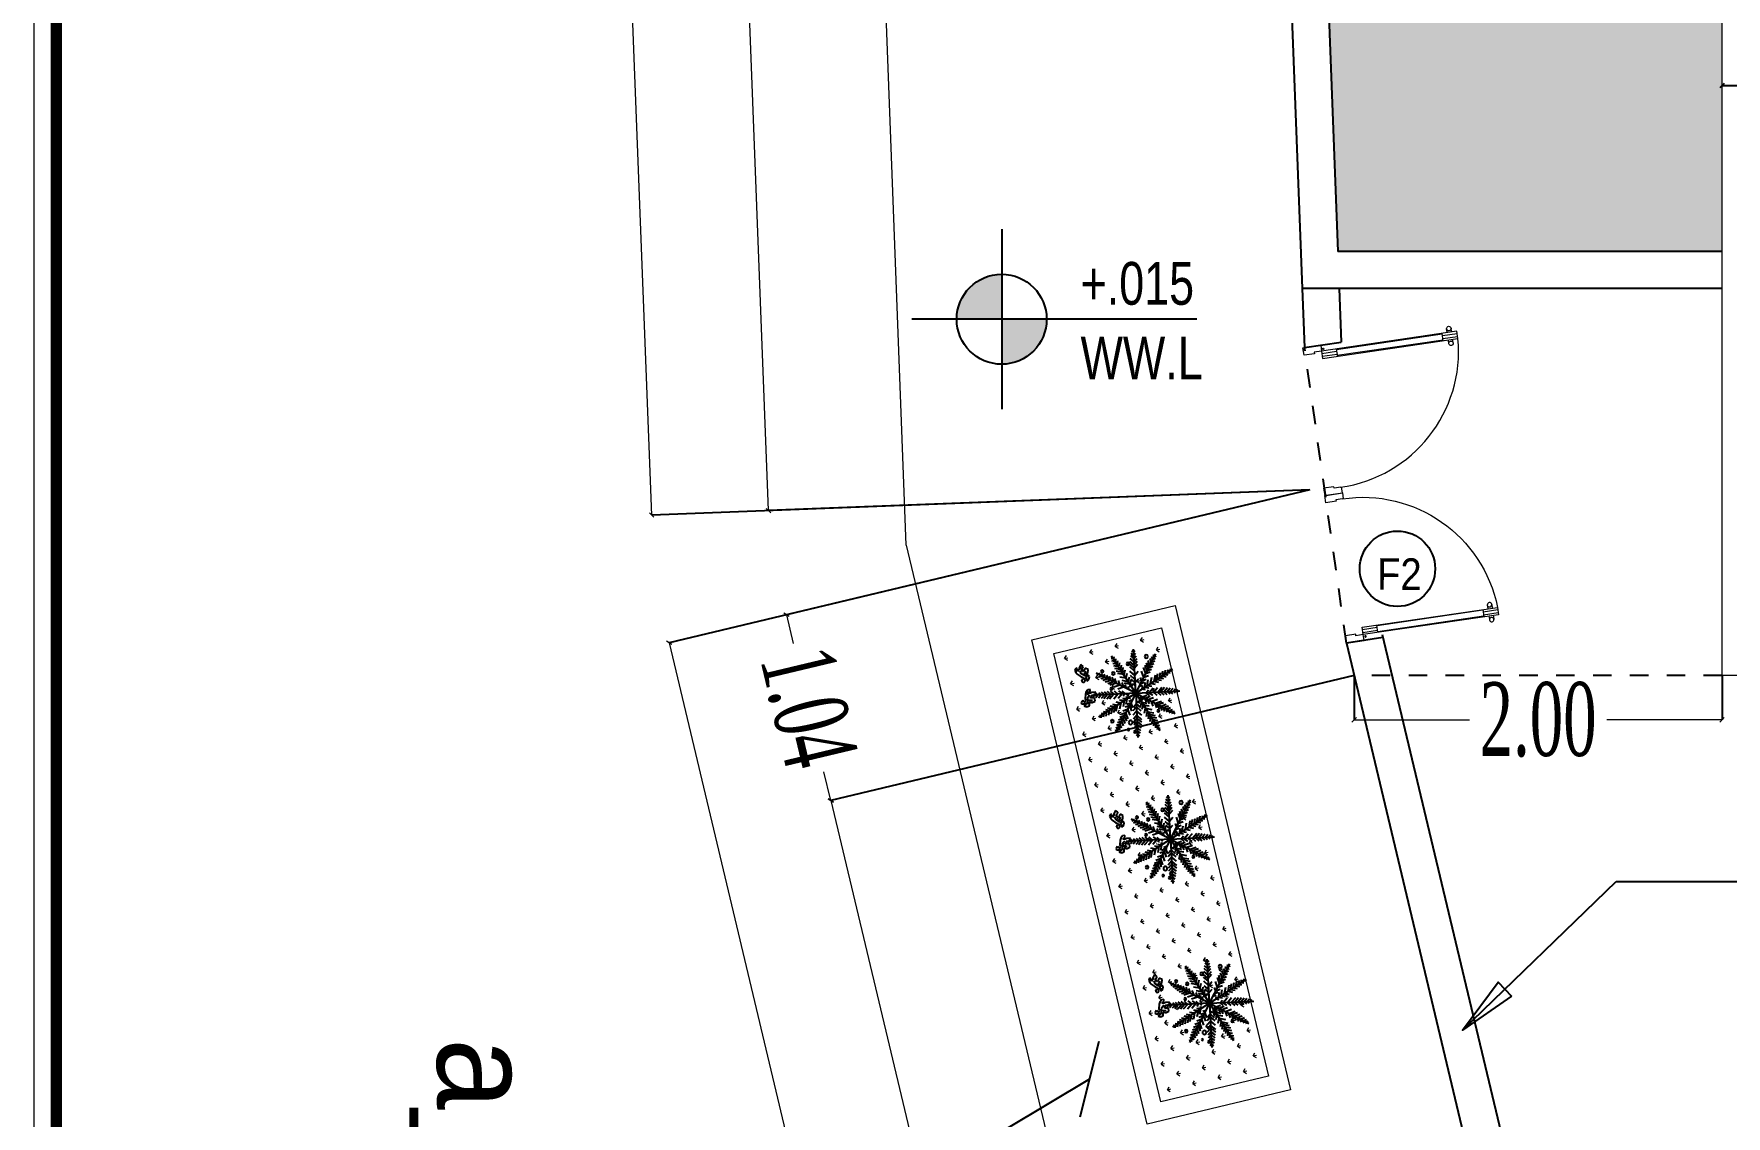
# Model space of a CAD drawing. Header units: metres. Extents: x -434 to 683, y -422 to -228.
# Drawn here: x 92.91 to 102.09, y -298.69 to -292.82 of the extents above; entities that cross this region are included whole.
import ezdxf
from ezdxf.enums import TextEntityAlignment as Align

# ---------------------------------------------------------------- set-up
doc = ezdxf.new("R2010")
doc.units = ezdxf.units.M
doc.header["$MEASUREMENT"] = 0
doc.header["$PDMODE"] = 34
doc.linetypes.add('DD', pattern=[0.2, 0.1, -0.1])
for name, color, linetype, lineweight in [('A-DOOR-FRAM', 31, 'Continuous', 25), ('Dimn Out', 6, 'Continuous', 9), ('door', 114, 'Continuous', 13), ('frame', 12, 'Continuous', 9), ('GREEN', 74, 'Continuous', 13), ('HACH', 8, 'Continuous', 5), ('Raseef', 225, 'Continuous', 13), ('Roof Wall', 30, 'Continuous', 0)]:
    doc.layers.add(name, color=color, linetype=linetype, lineweight=lineweight)
for name, color, linetype in [('A-LVL', 3, 'Continuous'), ('Boundry Wall', 14, 'Continuous'), ('Dim-inside', 1, 'Continuous'), ('Hand Rail', 42, 'Continuous'), ('LOGO', 7, 'Continuous'), ('TEXT', 4, 'Continuous'), ('Text Title', 3, 'Continuous'), ('TREE', 3, 'Continuous'), ('TREES', 3, 'Continuous'), ('TXT', 1, 'Continuous'), ('WALL', 7, 'Continuous')]:
    doc.layers.add(name, color=color, linetype=linetype)
doc.styles.add('ELAH-EN', font='arial.ttf', dxfattribs={"width": 0.75})
doc.styles.add('kamal', font='romantic.ttf', dxfattribs={"width": 0.6})
doc.styles.add('MUTLAQ - TEXT', font='ashraf.shx', dxfattribs={"height": 0.2})
doc.styles.add('NAMES', font='xarb.shx', dxfattribs={"width": 0.9, "height": 0.2})
doc.styles.add('UTMAN', font='romantic.ttf', dxfattribs={"width": 0.6})
doc.styles.add('XARB', font='xarb.shx')
doc.dimstyles.new('KAMAL', dxfattribs={"dimscale": 0.8, "dimtxt": 0.5, "dimasz": 0.1, "dimexe": 0, "dimexo": 0, "dimgap": 0.09, "dimtad": 1, "dimzin": 0, "dimdsep": 46, "dimtxsty": 'kamal', "dimblk": 'OBLIQUE', "dimcen": 0.09, "dimclrd": 15, "dimclre": 8, "dimclrt": 5, "dimadec": 0, "dimazin": 0, "dimtfac": 1, "dimtix": 1, "dimtofl": 0, "dimtmove": 1, "dimatfit": 3, "dimldrblk": 'OBLIQUE', "dimfxl": 0.18, "dimtolj": 1, "dimtzin": 0, "dimarcsym": 0})
doc.dimstyles.new('SD-12.5', dxfattribs={"dimtxt": 0.125, "dimasz": 0.125, "dimexe": 0.075, "dimexo": 0.025, "dimgap": 0.01, "dimtad": 1, "dimdec": 3, "dimlfac": 4, "dimzin": 0, "dimdsep": 46, "dimtxsty": 'MUTLAQ - TEXT', "dimblk1": 'OBLIQUE', "dimblk2": 'OBLIQUE', "dimsah": 1, "dimcen": -0.125, "dimdle": 0.075, "dimclrd": 8, "dimclre": 8, "dimclrt": 1, "dimadec": 0, "dimazin": 0, "dimtfac": 1, "dimtdec": 3, "dimtofl": 0, "dimtmove": 2, "dimatfit": 3, "dimldrblk": 'OBLIQUE', "dimfxl": 1, "dimtolj": 1, "dimtzin": 0, "dimarcsym": 0})
doc.dimstyles.new('UTMAN 77', dxfattribs={"dimscale": 0.8, "dimtxt": 0.1, "dimasz": 0.1, "dimexe": 0, "dimexo": 0, "dimgap": 0.09, "dimtad": 0, "dimzin": 0, "dimdsep": 46, "dimtxsty": 'UTMAN', "dimblk": 'OBLIQUE', "dimcen": 0.09, "dimclrd": 252, "dimclre": 8, "dimclrt": 7, "dimadec": 0, "dimazin": 0, "dimtfac": 1, "dimtix": 1, "dimtofl": 0, "dimtmove": 1, "dimatfit": 3, "dimldrblk": 'OBLIQUE', "dimfxl": 0.18, "dimtolj": 1, "dimtzin": 0, "dimlwd": -1, "dimarcsym": 0})

# ---------------------------------------------------------------- blocks, each defined once
blk = doc.blocks.new('A$C7E5B4212')
at = {"layer": 'LOGO', "const_width": 0.05}
blk.add_lwpolyline([(0.8319, 0.8319), (41.132, 0.8319), (41.132, 29.3819), (0.8319, 29.3819)], close=True, dxfattribs=at)
blk = doc.blocks.new('vbnvbnvb')
at = {"layer": 'LOGO', "color": 240, "lineweight": -2}
blk.add_line((-5.1524, 28.0374), (-5.1524, -9.0803), dxfattribs=at)
at = {"layer": 'LOGO', "xscale": 1.291447376312877, "yscale": 1.291447376312877, "zscale": 1.291447376312877}
blk.add_blockref('A$C7E5B4212', (-6.0981, -10.0283), dxfattribs=at)
blk = doc.blocks.new('_OBLIQUE')
at = {"color": 0, "linetype": 'ByBlock'}
blk.add_line((-0.5, -0.5), (0.5, 0.5), dxfattribs=at)
blk = doc.blocks.new('*D338')
at = {"layer": 'DEFPOINTS', "color": 0, "ltscale": 50, "transparency": 16777216}
for p in [(102.0687, -293.1039), (102.0687, -293.1039), (110.9685, -293.1039)]:
    blk.add_point(p, dxfattribs=at)
at = {"layer": 'Dim-inside', "color": 252, "ltscale": 50, "transparency": 16777216}
for p, q in [((102.0687, -293.1039), (106.1498, -293.1039)), ((110.9685, -293.1039), (106.8874, -293.1039))]:
    blk.add_line(p, q, dxfattribs=at)
at = {"layer": 'Dim-inside', "color": 252, "ltscale": 50, "transparency": 16777216, "xscale": 0.024, "yscale": 0.024, "zscale": 0.024, "rotation": 180}
blk.add_blockref('_OBLIQUE', (102.0687, -293.1039), dxfattribs=at)
at = {"layer": 'Dim-inside', "color": 252, "ltscale": 50, "transparency": 16777216, "xscale": 0.024, "yscale": 0.024, "zscale": 0.024}
blk.add_blockref('_OBLIQUE', (110.9685, -293.1039), dxfattribs=at)
at = {"layer": 'Dim-inside', "color": 7, "ltscale": 50, "transparency": 16777216, "insert": (106.5186, -293.1039), "char_height": 0.4, "attachment_point": 5, "style": 'UTMAN'}
blk.add_mtext('\\A1;8.90', dxfattribs=at)
blk = doc.blocks.new('door-1m-wall-15')
at = {"layer": 'door'}
for p, q in [((-0.09, 1.038), (-0.04, 1.038)), ((-0.09, 0.12), (-0.09, 1.038)), ((-0.075, 0.938), (-0.075, 1.038)), ((-0.055, 0.938), (-0.055, 1.038)), ((-0.04, 1.038), (-0.04, 0.12)), ((-0.09, 0.938), (-0.04, 0.938)), ((-1.002, 0.01), (-1.002, 0.12)), ((-1.002, 0.12), (-0.962, 0.12)), ((-0.962, 0.115), (-0.962, 0.07)), ((-0.04, 0.12), (-0.09, 0.12)), ((0, 0.12), (-0.04, 0.12)), ((-0.04, 0.12), (-0.04, 0.07)), ((0, 0), (0, 0.12)), ((-1.002, 0), (-1.002, 0.01)), ((-0.952, 0), (-1.002, 0)), ((-0.962, 0.07), (-0.952, 0.07)), ((-0.952, 0.07), (-0.952, 0)), ((-0.04, 0.07), (-0.05, 0.07)), ((-0.05, 0.07), (-0.05, 0)), ((-0.05, 0), (0, 0))]:
    blk.add_line(p, q, dxfattribs=at)
at = {"layer": 'door', "color": 211}
for p, q in [((-0.115, 1.003), (-0.092, 1.003)), ((-0.114, 0.973), (-0.092, 0.973)), ((-0.085, 0.938), (-0.085, 0.22)), ((-0.045, 0.938), (-0.045, 0.22)), ((-0.036, 1.003), (-0.014, 1.003)), ((-0.036, 0.973), (-0.014, 0.973)), ((-0.04, 0.22), (-0.09, 0.22)), ((-0.075, 0.12), (-0.075, 0.22)), ((-0.055, 0.12), (-0.055, 0.22))]:
    blk.add_line(p, q, dxfattribs=at)
at = {"layer": 'door', "extrusion": (0, 0, -1)}
for centre, major_axis, ratio, start_param, end_param in [((-0.04, 0.118), (-0.858, 0.338), 0.999989, -0.380468, 1.141397), ((-0.026, 0.133), (-0.00347, 0.00347), 1, 4.712389, 10.995574)]:
    blk.add_ellipse(centre, major_axis=major_axis, ratio=ratio, start_param=start_param, end_param=end_param, dxfattribs=at)
at = {"layer": 'door', "color": 211, "extrusion": (0, 0, -1)}
for centre, major_axis, start_param, end_param in [((-0.115, 0.988), (0.0106, 0.0106), 3.141593, 9.424778), ((-0.014, 0.988), (-0.0106, 0.0106), 4.712389, 10.995574)]:
    blk.add_ellipse(centre, major_axis=major_axis, ratio=1, start_param=start_param, end_param=end_param, dxfattribs=at)
blk = doc.blocks.new('*D362')
at = {"layer": 'DEFPOINTS', "color": 0, "ltscale": 50, "transparency": 16777216}
for p in [(131.1898, -297.6265), (131.3623, -298.5599), (101.6875, -303.0791)]:
    blk.add_point(p, dxfattribs=at)
at = {"layer": 'Dimn Out', "color": 8, "lineweight": -2, "ltscale": 50, "transparency": 16777216}
for p, q in [((131.1898, -297.6265), (131.3623, -298.5599)), ((101.6875, -303.0791), (101.8601, -304.0126))]:
    blk.add_line(p, q, dxfattribs=at)
at = {"layer": 'Dimn Out', "color": 252, "ltscale": 50, "transparency": 16777216}
for p, q in [((131.3623, -298.5599), (117.0627, -301.2028)), ((101.8601, -304.0126), (116.1597, -301.3697))]:
    blk.add_line(p, q, dxfattribs=at)
at = {"layer": 'Dimn Out', "color": 252, "ltscale": 50, "transparency": 16777216, "xscale": 0.024, "yscale": 0.024, "zscale": 0.024}
for p, rotation in [((131.3623, -298.5599), 10.47130928319379), ((101.8601, -304.0126), 190.4713092831938)]:
    blk.add_blockref('_OBLIQUE', p, dxfattribs=dict(at, rotation=rotation))
at = {"layer": 'Dimn Out', "color": 7, "ltscale": 50, "transparency": 16777216, "insert": (116.6112, -301.2862), "char_height": 0.4, "attachment_point": 5, "rotation": 10.47131, "style": 'UTMAN'}
blk.add_mtext('\\A1;30.00', dxfattribs=at)
blk = doc.blocks.new('*D357')
at = {"layer": 'DEFPOINTS', "color": 0, "ltscale": 50, "transparency": 16777216}
for p in [(99.4746, -285.9038), (96.5373, -286.0158), (99.8326, -295.297)]:
    blk.add_point(p, dxfattribs=at)
at = {"layer": 'Dimn Out', "color": 8, "lineweight": -2, "ltscale": 50, "transparency": 16777216}
for p, q in [((99.4746, -285.9038), (96.5373, -286.0158)), ((99.8326, -295.297), (96.8953, -295.409))]:
    blk.add_line(p, q, dxfattribs=at)
at = {"layer": 'Dimn Out', "color": 252, "ltscale": 50, "transparency": 16777216}
for p, q in [((96.5373, -286.0158), (96.7021, -290.3397)), ((96.8953, -295.409), (96.7305, -291.085))]:
    blk.add_line(p, q, dxfattribs=at)
at = {"layer": 'Dimn Out', "color": 252, "ltscale": 50, "transparency": 16777216, "xscale": 0.024, "yscale": 0.024, "zscale": 0.024}
for p, rotation in [((96.5373, -286.0158), 92.1828584423408), ((96.8953, -295.409), 272.1828584423408)]:
    blk.add_blockref('_OBLIQUE', p, dxfattribs=dict(at, rotation=rotation))
at = {"layer": 'Dimn Out', "color": 7, "ltscale": 50, "transparency": 16777216, "insert": (96.7163, -290.7124), "char_height": 0.4, "attachment_point": 5, "rotation": 272.18286, "style": 'UTMAN'}
blk.add_mtext('\\A1;9.40', dxfattribs=at)
blk = doc.blocks.new('*D358')
at = {"layer": 'DEFPOINTS', "color": 0, "ltscale": 50, "transparency": 16777216}
for p in [(99.8327, -295.2971), (100.0727, -296.3039), (97.2327, -296.9808)]:
    blk.add_point(p, dxfattribs=at)
at = {"layer": 'Dimn Out', "color": 8, "lineweight": -2, "ltscale": 50, "transparency": 16777216}
for p, q in [((99.8327, -295.2971), (96.9927, -295.974)), ((100.0727, -296.3039), (97.2327, -296.9808))]:
    blk.add_line(p, q, dxfattribs=at)
at = {"layer": 'Dimn Out', "color": 252, "ltscale": 50, "transparency": 16777216}
for p, q in [((96.9927, -295.974), (97.0297, -296.129)), ((97.2327, -296.9808), (97.1958, -296.8258))]:
    blk.add_line(p, q, dxfattribs=at)
at = {"layer": 'Dimn Out', "color": 252, "ltscale": 50, "transparency": 16777216, "xscale": 0.024, "yscale": 0.024, "zscale": 0.024}
for p, rotation in [((96.9927, -295.974), 103.4064929545667), ((97.2327, -296.9808), 283.4064929545667)]:
    blk.add_blockref('_OBLIQUE', p, dxfattribs=dict(at, rotation=rotation))
at = {"layer": 'Dimn Out', "color": 7, "ltscale": 50, "transparency": 16777216, "insert": (97.1127, -296.4774), "char_height": 0.4, "attachment_point": 5, "rotation": 283.40649, "style": 'UTMAN'}
blk.add_mtext('\\A1;1.04', dxfattribs=at)
blk = doc.blocks.new('*D366')
at = {"layer": 'DEFPOINTS', "color": 0, "ltscale": 50, "transparency": 16777216}
for p in [(100.0727, -296.3039), (102.0687, -296.3039), (102.0687, -296.544)]:
    blk.add_point(p, dxfattribs=at)
at = {"layer": 'Dimn Out', "color": 8, "lineweight": -2, "ltscale": 50, "transparency": 16777216}
for p, q in [((100.0727, -296.3039), (100.0727, -296.544)), ((102.0687, -296.3039), (102.0687, -296.544))]:
    blk.add_line(p, q, dxfattribs=at)
at = {"layer": 'Dimn Out', "color": 252, "ltscale": 50, "transparency": 16777216}
for p, q in [((100.0727, -296.544), (100.6976, -296.544)), ((102.0687, -296.544), (101.4437, -296.544))]:
    blk.add_line(p, q, dxfattribs=at)
at = {"layer": 'Dimn Out', "color": 252, "ltscale": 50, "transparency": 16777216, "xscale": 0.024, "yscale": 0.024, "zscale": 0.024, "rotation": 180}
blk.add_blockref('_OBLIQUE', (100.0727, -296.544), dxfattribs=at)
at = {"layer": 'Dimn Out', "color": 252, "ltscale": 50, "transparency": 16777216, "xscale": 0.024, "yscale": 0.024, "zscale": 0.024}
blk.add_blockref('_OBLIQUE', (102.0687, -296.544), dxfattribs=at)
at = {"layer": 'Dimn Out', "color": 7, "ltscale": 50, "transparency": 16777216, "insert": (101.0707, -296.544), "char_height": 0.4, "attachment_point": 5, "style": 'UTMAN'}
blk.add_mtext('\\A1;2.00', dxfattribs=at)
blk = doc.blocks.new('*D365')
at = {"layer": 'DEFPOINTS', "color": 0, "ltscale": 50, "transparency": 16777216}
for p in [(100.0727, -296.3039), (97.2327, -296.9808), (101.6875, -303.0791)]:
    blk.add_point(p, dxfattribs=at)
at = {"layer": 'Dimn Out', "color": 8, "lineweight": -2, "ltscale": 50, "transparency": 16777216}
for p, q in [((100.0727, -296.3039), (97.2327, -296.9808)), ((101.6875, -303.0791), (98.8476, -303.756))]:
    blk.add_line(p, q, dxfattribs=at)
at = {"layer": 'Dimn Out', "color": 252, "ltscale": 50, "transparency": 16777216}
for p, q in [((97.2327, -296.9808), (97.9542, -300.0078)), ((98.8476, -303.756), (98.1261, -300.7291))]:
    blk.add_line(p, q, dxfattribs=at)
at = {"layer": 'Dimn Out', "color": 252, "ltscale": 50, "transparency": 16777216, "xscale": 0.024, "yscale": 0.024, "zscale": 0.024}
for p, rotation in [((97.2327, -296.9808), 103.4064929545648), ((98.8476, -303.756), 283.4064929545648)]:
    blk.add_blockref('_OBLIQUE', p, dxfattribs=dict(at, rotation=rotation))
at = {"layer": 'Dimn Out', "color": 7, "ltscale": 50, "transparency": 16777216, "insert": (98.0401, -300.3684), "char_height": 0.4, "attachment_point": 5, "rotation": 283.40649, "style": 'UTMAN'}
blk.add_mtext('\\A1;6.96', dxfattribs=at)
blk = doc.blocks.new('BRANCHT', base_point=(1.548, 0.551))
for p, q in [((1.511, 0.64), (1.524, 0.662)), ((1.526, 0.607), (1.511, 0.64)), ((1.524, 0.662), (1.551, 0.661)), ((1.55, 0.627), (1.526, 0.607)), ((1.537, 0.5), (1.552, 0.572)), ((1.57, 0.598), (1.55, 0.627)), ((1.551, 0.661), (1.582, 0.622)), ((1.551, 0.661), (1.551, 0.661)), ((1.552, 0.572), (1.57, 0.598)), ((1.573, 0.682), (1.611, 0.684)), ((1.599, 0.643), (1.573, 0.682)), ((1.582, 0.622), (1.599, 0.643)), ((1.599, 0.582), (1.587, 0.538)), ((1.587, 0.538), (1.607, 0.492)), ((1.62, 0.64), (1.599, 0.582)), ((1.599, 0.582), (1.668, 0.562)), ((1.611, 0.684), (1.648, 0.656)), ((1.636, 0.537), (1.625, 0.526)), ((1.625, 0.526), (1.644, 0.481)), ((1.648, 0.656), (1.636, 0.607)), ((1.636, 0.607), (1.644, 0.59)), ((1.69, 0.518), (1.636, 0.537)), ((1.644, 0.59), (1.667, 0.602)), ((1.667, 0.602), (1.71, 0.563)), ((1.667, 0.602), (1.667, 0.602)), ((1.71, 0.563), (1.69, 0.518)), ((1.536, 0.471), (1.537, 0.5)), ((1.554, 0.427), (1.536, 0.471)), ((1.585, 0.414), (1.554, 0.427)), ((1.572, 0.474), (1.594, 0.431)), ((1.606, 0.467), (1.572, 0.474)), ((1.594, 0.431), (1.585, 0.414)), ((1.626, 0.447), (1.606, 0.467)), ((1.68, 0.427), (1.626, 0.447)), ((1.644, 0.481), (1.663, 0.492)), ((1.663, 0.492), (1.686, 0.474)), ((1.686, 0.474), (1.68, 0.427))]:
    blk.add_line(p, q)
blk = doc.blocks.new('A$C759979C7')
at = {"layer": 'TREES'}
for p, q in [((5484.516, 3896.117), (5483.605, 3897.183)), ((5483.611, 3897.113), (5483.67, 3897.107)), ((5483.67, 3897.107), (5483.678, 3897.18)), ((5483.736, 3897.029), (5483.748, 3897.135)), ((5483.651, 3897.038), (5483.736, 3897.029)), ((5483.694, 3896.963), (5483.803, 3896.952)), ((5483.741, 3896.888), (5483.869, 3896.874)), ((5483.792, 3896.812), (5483.935, 3896.797)), ((5483.803, 3896.952), (5483.817, 3897.086)), ((5483.848, 3896.735), (5484.001, 3896.719)), ((5483.869, 3896.874), (5483.885, 3897.033)), ((5484.516, 3896.117), (5485.582, 3897.028)), ((5485.286, 3896.891), (5485.273, 3896.764)), ((5485.273, 3896.764), (5485.432, 3896.747)), ((5485.362, 3896.939), (5485.35, 3896.83)), ((5485.35, 3896.83), (5485.485, 3896.816)), ((5485.437, 3896.982), (5485.428, 3896.896)), ((5485.428, 3896.896), (5485.534, 3896.885)), ((5485.511, 3897.022), (5485.505, 3896.962)), ((5485.505, 3896.962), (5485.579, 3896.955)), ((5484.516, 3896.117), (5483.449, 3895.206)), ((5484.516, 3896.117), (5485.427, 3895.051)), ((5483.821, 3895.394), (5483.836, 3895.536)), ((5483.897, 3895.449), (5483.913, 3895.603)), ((5483.526, 3895.272), (5483.453, 3895.279)), ((5483.604, 3895.338), (5483.498, 3895.349)), ((5483.52, 3895.212), (5483.526, 3895.272)), ((5483.681, 3895.404), (5483.546, 3895.418)), ((5483.595, 3895.252), (5483.604, 3895.338)), ((5483.67, 3895.295), (5483.681, 3895.404)), ((5483.745, 3895.343), (5483.758, 3895.47)), ((5485.239, 3895.422), (5485.096, 3895.437)), ((5485.29, 3895.346), (5485.163, 3895.36))]:
    blk.add_line(p, q, dxfattribs=at)
at = {"layer": 'TREES', "color": 105}
for p, q in [((5484.227, 3897.347), (5484.297, 3897.297)), ((5484.227, 3897.26), (5484.315, 3897.196)), ((5484.23, 3897.432), (5484.278, 3897.397)), ((5484.23, 3897.172), (5484.334, 3897.096)), ((5484.516, 3896.117), (5484.26, 3897.496)), ((5484.278, 3897.397), (5484.322, 3897.456)), ((5484.297, 3897.297), (5484.359, 3897.383)), ((5484.315, 3897.196), (5484.395, 3897.306)), ((5484.334, 3897.096), (5484.428, 3897.225)), ((5484.353, 3896.996), (5484.458, 3897.141)), ((5484.516, 3896.117), (5484.984, 3897.439)), ((5484.796, 3897.173), (5484.848, 3897.056)), ((5484.838, 3897.252), (5484.882, 3897.152)), ((5484.848, 3897.056), (5484.994, 3897.121)), ((5484.881, 3897.327), (5484.916, 3897.248)), ((5484.882, 3897.152), (5485.006, 3897.207)), ((5484.916, 3897.248), (5485.013, 3897.291)), ((5484.926, 3897.399), (5484.95, 3897.344)), ((5484.95, 3897.344), (5485.017, 3897.374)), ((5483.935, 3896.797), (5483.954, 3896.975)), ((5484.001, 3896.719), (5484.021, 3896.912)), ((5484.06, 3896.65), (5484.081, 3896.851)), ((5484.148, 3896.547), (5484.17, 3896.75)), ((5484.237, 3897.08), (5484.353, 3896.996)), ((5484.247, 3896.986), (5484.371, 3896.896)), ((5484.26, 3896.889), (5484.39, 3896.796)), ((5484.283, 3896.767), (5484.413, 3896.673)), ((5484.371, 3896.896), (5484.485, 3897.053)), ((5484.388, 3896.807), (5484.506, 3896.97)), ((5484.413, 3896.673), (5484.532, 3896.838)), ((5484.639, 3896.796), (5484.704, 3896.65)), ((5484.681, 3896.914), (5484.746, 3896.768)), ((5484.717, 3897.004), (5484.78, 3896.864)), ((5484.75, 3896.778), (5484.934, 3896.86)), ((5484.756, 3897.091), (5484.814, 3896.96)), ((5484.78, 3896.864), (5484.957, 3896.943)), ((5484.814, 3896.96), (5484.978, 3897.033)), ((5485.134, 3896.785), (5485.118, 3896.632)), ((5485.21, 3896.84), (5485.195, 3896.698)), ((5484.516, 3896.117), (5484.048, 3894.795)), ((5484.516, 3896.117), (5484.771, 3894.738)), ((5484.392, 3895.438), (5484.327, 3895.584)), ((5484.619, 3895.561), (5484.499, 3895.396)), ((5484.971, 3895.584), (5484.95, 3895.383)), ((5485.03, 3895.515), (5485.01, 3895.322)), ((5484.115, 3894.986), (5484.018, 3894.943)), ((5484.149, 3895.082), (5484.026, 3895.027)), ((5484.183, 3895.178), (5484.038, 3895.113)), ((5484.217, 3895.274), (5484.054, 3895.201)), ((5484.251, 3895.37), (5484.074, 3895.291)), ((5484.282, 3895.456), (5484.097, 3895.374)), ((5484.15, 3894.907), (5484.115, 3894.986)), ((5484.194, 3894.983), (5484.149, 3895.082)), ((5484.236, 3895.061), (5484.183, 3895.178)), ((5484.276, 3895.143), (5484.217, 3895.274)), ((5484.314, 3895.23), (5484.251, 3895.37)), ((5484.35, 3895.32), (5484.285, 3895.466)), ((5484.644, 3895.427), (5484.525, 3895.264)), ((5484.66, 3895.338), (5484.546, 3895.181)), ((5484.679, 3895.238), (5484.573, 3895.093)), ((5484.697, 3895.138), (5484.603, 3895.009)), ((5484.716, 3895.038), (5484.636, 3894.928)), ((5484.771, 3895.345), (5484.642, 3895.439)), ((5484.785, 3895.248), (5484.66, 3895.338)), ((5484.795, 3895.154), (5484.679, 3895.238)), ((5484.801, 3895.063), (5484.697, 3895.138)), ((5484.804, 3894.974), (5484.716, 3895.038)), ((5485.096, 3895.437), (5485.078, 3895.259)), ((5485.163, 3895.36), (5485.146, 3895.201)), ((5485.229, 3895.282), (5485.215, 3895.148)), ((5485.337, 3895.271), (5485.229, 3895.282)), ((5485.295, 3895.205), (5485.284, 3895.099)), ((5485.381, 3895.196), (5485.295, 3895.205)), ((5485.361, 3895.127), (5485.353, 3895.054)), ((5485.421, 3895.121), (5485.361, 3895.127)), ((5484.081, 3894.89), (5484.014, 3894.86)), ((5484.106, 3894.835), (5484.081, 3894.89)), ((5484.734, 3894.938), (5484.672, 3894.851)), ((5484.753, 3894.837), (5484.71, 3894.778)), ((5484.804, 3894.887), (5484.734, 3894.938)), ((5484.801, 3894.802), (5484.753, 3894.837))]:
    blk.add_line(p, q, dxfattribs=at)
at = {"layer": 'TREES', "color": 71}
for p, q in [((5484.516, 3896.117), (5483.193, 3896.585)), ((5483.289, 3896.551), (5483.259, 3896.619)), ((5483.385, 3896.517), (5483.341, 3896.615)), ((5483.481, 3896.483), (5483.426, 3896.607)), ((5483.577, 3896.449), (5483.512, 3896.595)), ((5483.673, 3896.415), (5483.6, 3896.579)), ((5483.908, 3896.658), (5484.067, 3896.642)), ((5484.234, 3896.447), (5484.254, 3896.639)), ((5484.316, 3896.631), (5484.437, 3896.543)), ((5484.437, 3896.543), (5484.55, 3896.699)), ((5484.556, 3896.589), (5484.557, 3896.59)), ((5484.6, 3896.662), (5484.66, 3896.526)), ((5484.66, 3896.526), (5484.837, 3896.604)), ((5484.704, 3896.65), (5484.891, 3896.733)), ((5484.962, 3896.643), (5484.946, 3896.484)), ((5485.057, 3896.724), (5485.04, 3896.565)), ((5485.118, 3896.632), (5485.311, 3896.611)), ((5485.195, 3896.698), (5485.374, 3896.679)), ((5484.516, 3896.117), (5483.137, 3895.861)), ((5483.234, 3896.527), (5483.289, 3896.551)), ((5483.306, 3896.482), (5483.385, 3896.517)), ((5483.381, 3896.439), (5483.481, 3896.483)), ((5483.46, 3896.397), (5483.577, 3896.449)), ((5483.637, 3895.954), (5483.492, 3896.059)), ((5483.542, 3896.357), (5483.673, 3896.415)), ((5483.737, 3895.973), (5483.58, 3896.086)), ((5483.628, 3896.319), (5483.769, 3896.381)), ((5483.826, 3895.989), (5483.663, 3896.108)), ((5483.769, 3896.381), (5483.69, 3896.558)), ((5483.719, 3896.282), (5483.865, 3896.347)), ((5483.854, 3896.351), (5483.772, 3896.535)), ((5483.96, 3896.014), (5483.795, 3896.134)), ((5483.837, 3896.241), (5483.983, 3896.306)), ((5483.983, 3896.306), (5483.9, 3896.492)), ((5484.089, 3896.038), (5483.933, 3896.151)), ((5483.971, 3896.201), (5484.107, 3896.262)), ((5483.99, 3896.564), (5484.148, 3896.547)), ((5484.002, 3895.918), (5484.089, 3896.038)), ((5484.107, 3896.262), (5484.028, 3896.438)), ((5484.184, 3896.056), (5484.043, 3896.158)), ((5484.077, 3896.176), (5484.198, 3896.229)), ((5484.086, 3896.462), (5484.234, 3896.447)), ((5484.106, 3895.948), (5484.184, 3896.056)), ((5484.198, 3896.229), (5484.127, 3896.389)), ((5484.168, 3896.154), (5484.162, 3896.159)), ((5484.165, 3896.387), (5484.297, 3896.373)), ((5484.19, 3896.153), (5484.289, 3896.197)), ((5484.279, 3896.073), (5484.212, 3896.122)), ((5484.231, 3896.328), (5484.23, 3896.33)), ((5484.252, 3896.311), (5484.36, 3896.3)), ((5484.289, 3896.197), (5484.252, 3896.281)), ((5484.297, 3896.373), (5484.315, 3896.547)), ((5484.347, 3896.526), (5484.454, 3896.448)), ((5484.36, 3896.3), (5484.375, 3896.444)), ((5484.454, 3896.448), (5484.521, 3896.541)), ((5484.516, 3896.117), (5485.895, 3896.373)), ((5484.516, 3896.117), (5485.838, 3895.649)), ((5484.552, 3896.443), (5484.596, 3896.344)), ((5484.574, 3896.556), (5484.628, 3896.435)), ((5484.596, 3896.344), (5484.675, 3896.379)), ((5484.628, 3896.435), (5484.788, 3896.506)), ((5484.71, 3896.381), (5484.698, 3896.273)), ((5484.841, 3896.081), (5484.742, 3896.037)), ((5484.752, 3896.161), (5484.827, 3896.107)), ((5484.786, 3896.468), (5484.772, 3896.336)), ((5484.955, 3896.059), (5484.833, 3896.005)), ((5484.861, 3896.546), (5484.845, 3896.399)), ((5484.845, 3896.399), (5484.963, 3896.386)), ((5484.925, 3896.286), (5484.847, 3896.179)), ((5484.847, 3896.179), (5484.988, 3896.076)), ((5484.942, 3896.196), (5485.098, 3896.083)), ((5484.946, 3896.484), (5485.148, 3896.463)), ((5485.037, 3896.379), (5485.037, 3896.379)), ((5485.049, 3896.573), (5485.25, 3896.552)), ((5485.165, 3896.349), (5485.072, 3896.22)), ((5485.072, 3896.22), (5485.237, 3896.1)), ((5485.205, 3896.245), (5485.369, 3896.126)), ((5485.385, 3896.386), (5485.294, 3896.262)), ((5485.294, 3896.262), (5485.451, 3896.148)), ((5485.479, 3896.396), (5485.395, 3896.28)), ((5485.395, 3896.28), (5485.54, 3896.175)), ((5485.57, 3896.402), (5485.495, 3896.299)), ((5485.495, 3896.299), (5485.624, 3896.205)), ((5485.659, 3896.406), (5485.595, 3896.317)), ((5485.595, 3896.317), (5485.704, 3896.238)), ((5485.746, 3896.406), (5485.695, 3896.336)), ((5485.695, 3896.336), (5485.781, 3896.273)), ((5485.831, 3896.403), (5485.795, 3896.354)), ((5485.795, 3896.354), (5485.855, 3896.311)), ((5483.236, 3895.88), (5483.176, 3895.923)), ((5483.201, 3895.831), (5483.236, 3895.88)), ((5483.336, 3895.898), (5483.25, 3895.961)), ((5483.285, 3895.828), (5483.336, 3895.898)), ((5483.436, 3895.917), (5483.327, 3895.996)), ((5483.372, 3895.829), (5483.436, 3895.917)), ((5483.536, 3895.935), (5483.407, 3896.029)), ((5483.461, 3895.832), (5483.536, 3895.935)), ((5483.552, 3895.838), (5483.637, 3895.954)), ((5483.646, 3895.848), (5483.737, 3895.973)), ((5483.836, 3895.536), (5483.658, 3895.555)), ((5483.913, 3895.603), (5483.721, 3895.623)), ((5483.743, 3895.862), (5483.837, 3895.991)), ((5483.982, 3895.661), (5483.782, 3895.682)), ((5483.866, 3895.885), (5483.96, 3896.014)), ((5484.086, 3895.75), (5483.883, 3895.771)), ((5483.974, 3895.51), (5483.991, 3895.669)), ((5484.186, 3895.835), (5483.994, 3895.856)), ((5484.069, 3895.591), (5484.086, 3895.75)), ((5484.259, 3895.898), (5484.086, 3895.916)), ((5484.327, 3895.584), (5484.141, 3895.501)), ((5484.17, 3895.688), (5484.186, 3895.835)), ((5484.371, 3895.708), (5484.195, 3895.63)), ((5484.403, 3895.799), (5484.244, 3895.728)), ((5484.246, 3895.766), (5484.259, 3895.898)), ((5484.322, 3895.853), (5484.333, 3895.961)), ((5484.431, 3895.573), (5484.371, 3895.708)), ((5484.457, 3895.678), (5484.403, 3895.799)), ((5484.48, 3895.791), (5484.435, 3895.891)), ((5484.477, 3895.767), (5484.474, 3895.763)), ((5484.477, 3895.648), (5484.475, 3895.644)), ((5484.595, 3895.691), (5484.481, 3895.535)), ((5484.577, 3895.786), (5484.515, 3895.7)), ((5484.559, 3895.881), (5484.516, 3895.821)), ((5484.684, 3895.708), (5484.577, 3895.786)), ((5484.715, 3895.603), (5484.595, 3895.691)), ((5484.748, 3895.467), (5484.619, 3895.561)), ((5484.78, 3895.923), (5484.672, 3895.934)), ((5484.867, 3895.847), (5484.735, 3895.861)), ((5484.742, 3896.037), (5484.774, 3895.966)), ((5484.797, 3895.787), (5484.777, 3895.596)), ((5484.945, 3895.772), (5484.797, 3895.787)), ((5484.798, 3895.912), (5484.801, 3895.904)), ((5484.833, 3896.005), (5484.904, 3895.845)), ((5484.883, 3895.687), (5484.862, 3895.484)), ((5485.042, 3895.67), (5484.883, 3895.687)), ((5485.06, 3896.033), (5484.924, 3895.972)), ((5484.924, 3895.972), (5485.003, 3895.796)), ((5485.123, 3895.576), (5484.964, 3895.592)), ((5485.183, 3895.499), (5485.03, 3895.515)), ((5485.194, 3895.993), (5485.049, 3895.928)), ((5485.049, 3895.928), (5485.132, 3895.742)), ((5485.312, 3895.952), (5485.166, 3895.887)), ((5485.177, 3895.883), (5485.259, 3895.699)), ((5485.403, 3895.915), (5485.262, 3895.853)), ((5485.262, 3895.853), (5485.341, 3895.676)), ((5485.489, 3895.877), (5485.358, 3895.819)), ((5485.358, 3895.819), (5485.431, 3895.655)), ((5485.572, 3895.837), (5485.454, 3895.785)), ((5485.454, 3895.785), (5485.519, 3895.639)), ((5485.65, 3895.795), (5485.55, 3895.751)), ((5485.55, 3895.751), (5485.606, 3895.627)), ((5485.725, 3895.752), (5485.647, 3895.717)), ((5485.647, 3895.717), (5485.69, 3895.619)), ((5485.797, 3895.707), (5485.743, 3895.683)), ((5485.743, 3895.683), (5485.773, 3895.615)), ((5483.758, 3895.47), (5483.6, 3895.487))]:
    blk.add_line(p, q, dxfattribs=at)
for centre, radius in [((5483.805, 3896.691), 0.0361), ((5484.313, 3896.255), 0.0361), ((5485.48, 3896.092), 0.0446), ((5483.331, 3895.81), 0.0331), ((5483.448, 3895.626), 0.0276), ((5483.652, 3895.745), 0.0617), ((5485.285, 3895.571), 0.0446)]:
    blk.add_circle(centre, radius, dxfattribs=at)
at = {"layer": 'TREES'}
for centre, radius in [((5485.57, 3896.713), 0.0553), ((5483.83, 3895.19), 0.0446)]:
    blk.add_circle(centre, radius, dxfattribs=at)
at = {"layer": 'TREES', "color": 105}
for centre, radius in [((5484.83, 3895.397), 0.0361), ((5485.438, 3895.244), 0.0425)]:
    blk.add_circle(centre, radius, dxfattribs=at)
for p, xscale, yscale, zscale, rotation in [((5484.759, 3894.528), 2.057400000001694, 2.057400000001694, 2.057400000001694, 119.9999999999677), ((5485.453, 3894.526), 2.057399999998545, 2.057399999998545, 2.057399999998545, 59.99999999998161)]:
    blk.add_blockref('BRANCHT', p, dxfattribs=dict(at, xscale=xscale, yscale=yscale, zscale=zscale, rotation=rotation))
blk = doc.blocks.new('LEV1')
at = {"layer": 'TEXT'}
for points in [[(0, 209.9, 0.414214), (-209.9, 0), (0, 0)], [(209.9, 0), (0, 0), (0, -209.9, 0.414214)]]:
    blk.add_hatch(color=0, dxfattribs=at).paths.add_polyline_path(points)
at = {"layer": 'TEXT', "color": 0}
for p, q in [((0, 419.8), (0, -419.8)), ((911.6, 0), (-419.8, 0))]:
    blk.add_line(p, q, dxfattribs=at)
blk.add_circle((0, 0), 209.9, dxfattribs=at)
at = {"layer": 'TEXT', "color": 0, "style": 'ELAH-EN', "width": 0.75}
for tag, p in [('0000', (368.1, 186.4)), ('1111', (368.1, -515.4))]:
    blk.add_attdef(tag, p, '', height=200, dxfattribs=at)
blk = doc.blocks.new('*D369')
at = {"layer": 'DEFPOINTS', "color": 0, "ltscale": 50, "transparency": 16777216}
for p in [(99.4746, -285.9039), (99.8327, -295.2971), (96.2613, -295.4332)]:
    blk.add_point(p, dxfattribs=at)
at = {"layer": 'Dimn Out', "color": 8, "lineweight": -2, "ltscale": 50, "transparency": 16777216}
for p, q in [((99.4746, -285.9039), (95.9032, -286.0401)), ((99.8327, -295.2971), (96.2613, -295.4332))]:
    blk.add_line(p, q, dxfattribs=at)
at = {"layer": 'Dimn Out', "color": 252, "ltscale": 50, "transparency": 16777216}
for p, q in [((95.9032, -286.0401), (96.0681, -290.364)), ((96.2613, -295.4332), (96.0965, -291.1093))]:
    blk.add_line(p, q, dxfattribs=at)
at = {"layer": 'Dimn Out', "color": 252, "ltscale": 50, "transparency": 16777216, "xscale": 0.024, "yscale": 0.024, "zscale": 0.024}
for p, rotation in [((95.9032, -286.0401), 92.18306901137912), ((96.2613, -295.4332), 272.1830690113791)]:
    blk.add_blockref('_OBLIQUE', p, dxfattribs=dict(at, rotation=rotation))
at = {"layer": 'Dimn Out', "color": 7, "ltscale": 50, "transparency": 16777216, "insert": (96.0823, -290.7367), "char_height": 0.4, "attachment_point": 5, "rotation": 272.18307, "style": 'UTMAN'}
blk.add_mtext('\\A1;9.40', dxfattribs=at)
blk = doc.blocks.new('*D370')
at = {"layer": 'DEFPOINTS', "color": 0, "ltscale": 50, "transparency": 16777216}
for p in [(99.8327, -295.2971), (101.6875, -303.0791), (98.2104, -303.9079)]:
    blk.add_point(p, dxfattribs=at)
at = {"layer": 'Dimn Out', "color": 8, "lineweight": -2, "ltscale": 50, "transparency": 16777216}
for p, q in [((99.8327, -295.2971), (96.3556, -296.1259)), ((101.6875, -303.0791), (98.2104, -303.9079))]:
    blk.add_line(p, q, dxfattribs=at)
at = {"layer": 'Dimn Out', "color": 252, "ltscale": 50, "transparency": 16777216}
for p, q in [((96.3556, -296.1259), (97.1975, -299.6581)), ((98.2104, -303.9079), (97.3685, -300.3756))]:
    blk.add_line(p, q, dxfattribs=at)
at = {"layer": 'Dimn Out', "color": 252, "ltscale": 50, "transparency": 16777216, "xscale": 0.024, "yscale": 0.024, "zscale": 0.024}
for p, rotation in [((96.3556, -296.1259), 103.4064929545796), ((98.2104, -303.9079), 283.4064929545796)]:
    blk.add_blockref('_OBLIQUE', p, dxfattribs=dict(at, rotation=rotation))
at = {"layer": 'Dimn Out', "color": 7, "ltscale": 50, "transparency": 16777216, "insert": (97.283, -300.0169), "char_height": 0.4, "attachment_point": 5, "rotation": 283.40649, "style": 'UTMAN'}
blk.add_mtext('\\A1;8.00', dxfattribs=at)

msp = doc.modelspace()

# ---------------------------------------------------------------- hatches: boundary and pattern name
at = {"layer": 'GREEN', "ltscale": 10}
h = msp.add_hatch(dxfattribs=at)
h.set_pattern_fill('GRASS', color=256, scale=0.1, angle=-76.59351)
h.set_pattern_definition([(13.406493, (5.39103, 178.297084), (0.052388938, 0.085178631), [0.01875, -0.122671356]), (328.406493, (5.39103, 178.29708), (0.052388938, 0.08517863), [0.01875, -0.08125]), (58.406493, (5.39103, 178.29708), (-0.08517863, 0.052388938), [0.01875, -0.08125])])
h.paths.add_polyline_path([(99.0235, -298.6157), (99.6072, -298.4766), (99.0275, -296.0447), (98.4439, -296.1838)])
at = {"layer": 'HACH'}
h = msp.add_hatch(dxfattribs=at)
h.set_pattern_fill('ANSI36', color=114)
h.paths.add_polyline_path([(129.6763, -292.1039), (128.2654, -292.1039), (128.2654, -290.1233), (129.4738, -290.1233), (129.2838, -286.1039), (127.4818, -286.1039), (127.6567, -289.804), (127.7502, -291.7821), (127.9923, -292.804), (128.7543, -296.0216), (124.4154, -296.8294), (124.4154, -298.6751), (130.9467, -297.468)])
h.paths.add_polyline_path([(128.7342, -293.9283, -1), (129.2221, -293.9283, -1)], flags=16)
h.paths.add_polyline_path([(102.0687, -286.1038), (99.6824, -286.1038), (99.8966, -291.7254), (100.0894, -291.7254, -1), (100.5773, -291.7254, -1), (100.0894, -291.7254), (99.8966, -291.7254), (99.9835, -294.0039), (102.0687, -294.0039)])
h.paths.add_polyline_path([(128.0618, -286.7857), (128.8831, -286.7857), (128.8831, -285.9235), (128.0618, -285.9235)], flags=9)
h.paths.add_polyline_path([(129.3234, -295.8715), (130.1225, -295.6823), (129.9239, -294.8433), (129.1247, -295.0326)], flags=24)
h.paths.add_polyline_path([(129.3475, -293.908), (130.0805, -293.908), (130.0805, -293.5579), (129.3475, -293.5579)], flags=24)
h.paths.add_polyline_path([(129.3478, -294.3127), (130.0323, -294.3127), (130.0323, -293.9641), (129.3478, -293.9641)], flags=24)
h.paths.add_polyline_path([(125.3624, -297.9575), (127.6027, -297.5394), (127.4771, -296.8665), (125.2368, -297.2846)], flags=24)
h.paths.add_polyline_path([(128.8946, -289.2933), (128.8946, -287.0143), (128.21, -287.0143), (128.21, -289.2933)], flags=24)
h.paths.add_polyline_path([(100.3626, -286.8637), (101.1839, -286.8637), (101.1839, -286.0016), (100.3626, -286.0016)], flags=9)
h.paths.add_polyline_path([(100.7028, -291.7051), (101.4357, -291.7051), (101.4357, -291.355), (100.7028, -291.355)], flags=24)
h.paths.add_polyline_path([(100.703, -292.1098), (101.3875, -292.1098), (101.3875, -291.7611), (100.703, -291.7611)], flags=24)
h.paths.add_polyline_path([(100.8458, -290.7317), (100.8458, -288.4527), (100.1612, -288.4527), (100.1612, -290.7317)], flags=24)

# ---------------------------------------------------------------- linework, layer by layer
at = {"layer": 'A-DOOR-FRAM', "linetype": 'DD'}
for p, q in [((100.0307, -296.128), (99.8033, -294.5253)), ((102.0687, -296.3039), (100.0727, -296.3039))]:
    msp.add_line(p, q, dxfattribs=at)
at = {"layer": 'Boundry Wall'}
for p, q in [((99.8033, -294.5253), (100.0023, -294.4961)), ((100.2284, -296.0975), (100.0307, -296.128)), ((100.2253, -296.0816), (101.0032, -299.3452)), ((100.0307, -296.128), (100.8086, -299.3916))]:
    msp.add_line(p, q, dxfattribs=at)
at = {"layer": 'Boundry Wall', "flags": 128}
for points in [[(99.791, -294.2039), (99.8033, -294.5253)], [(99.9911, -294.2039), (100.0023, -294.4961)]]:
    msp.add_lwpolyline(points, dxfattribs=at)
at = {"layer": 'Raseef'}
for q in [(97.273, -285.9039), (98.6686, -299.9017)]:
    msp.add_line((97.6425, -295.5969), q, dxfattribs=at)
at = {"layer": 'Raseef', "ltscale": 10}
for points in [[(99.7276, -298.5507), (98.9494, -298.7362), (98.3234, -296.1098), (99.1016, -295.9243)], [(99.6072, -298.4766), (99.0235, -298.6157), (98.4439, -296.1838), (99.0275, -296.0447)]]:
    msp.add_lwpolyline(points, close=True, dxfattribs=at)
at = {"layer": 'Roof Wall', "ltscale": 10}
for p, q in [((102.0687, -296.3039), (102.0687, -285.9039)), ((105.7685, -296.3039), (102.0687, -296.3039))]:
    msp.add_line(p, q, dxfattribs=at)
at = {"layer": 'Text Title'}
msp.add_circle((100.3074, -295.7245), 0.2046, dxfattribs=at)
at = {"layer": 'WALL'}
for p, q in [((102.0687, -294.0039), (99.9835, -294.0039)), ((102.0687, -294.2039), (99.791, -294.2039))]:
    msp.add_line(p, q, dxfattribs=at)
at = {"layer": 'WALL', "flags": 128}
for points in [[(102.0687, -285.9038), (99.4746, -285.9038), (99.791, -294.2039)], [(102.0687, -286.1038), (99.6824, -286.1038), (99.9835, -294.0039)]]:
    msp.add_lwpolyline(points, dxfattribs=at)

# ---------------------------------------------------------------- block references
at = {"layer": 'A-LVL', "color": 6}
ref = msp.add_blockref('LEV1', (98.1602, -294.3714), dxfattribs=dict(at, xscale=0.001162195019607368, yscale=0.001162195019607368, zscale=0.001162195019607368))
ref.add_attrib('1111', 'WW.L', (98.588, -294.6977), dxfattribs={"layer": 'TEXT', "color": 6, "height": 0.23244, "style": 'ELAH-EN', "width": 0.75})
ref.add_attrib('0000', '+.015', (98.588, -294.2928), dxfattribs={"layer": 'TEXT', "color": 6, "height": 0.23244, "style": 'ELAH-EN', "width": 0.75})
at = {"layer": 'door'}
for p, xscale, yscale, zscale, rotation in [((99.795, -294.5266), -0.8079582318344615, 0.8079582318344616, 0.8079582318344617, 278.3716697159601), ((100.0307, -296.128), 0.8079582318344615, 0.8079582318344615, 0.8079582318344615, 278.37166971596)]:
    msp.add_blockref('door-1m-wall-15', p, dxfattribs=dict(at, xscale=xscale, yscale=yscale, zscale=zscale, rotation=rotation))
at = {"layer": 'frame', "color": 0, "xscale": 0.9446196544972835, "yscale": 0.9446196544972835, "zscale": 0.9446196544972835}
msp.add_blockref('vbnvbnvb', (97.7761, -306.5396), dxfattribs=at)
at = {"layer": 'TREE', "xscale": -0.1710023084893919, "yscale": 0.1710023084893919, "zscale": 0.1710023084893919, "rotation": 283.4064929545654}
for p in [(-331.7508, -1363.1816), (-331.5621, -1363.9734), (-331.35, -1364.8631)]:
    msp.add_blockref('A$C759979C7', p, dxfattribs=at)

# ---------------------------------------------------------------- texts
at = {"layer": 'Text Title', "style": 'NAMES', "width": 0.9}
msp.add_text('F2', height=0.17143, rotation=359.66669, dxfattribs=at).set_placement((100.318, -295.7521), align=Align.MIDDLE)
at = {"layer": 'TXT', "color": 6, "style": 'XARB'}
msp.add_text('a______hvUu__vQ  15   L', height=0.520661, rotation=270, dxfattribs=at).set_placement((95.0976, -298.2705))

# ---------------------------------------------------------------- dimensions: what is measured, and where the dimension line sits
at = {"layer": 'Dim-inside', "color": 6, "ltscale": 50}
dim = msp.add_linear_dim(base=(102.0687, -293.1039), p1=(110.9685, -293.1039), p2=(102.0687, -293.1039), dimstyle='UTMAN 77', override={"dimtxt": 0.5, "dimasz": 0.03}, dxfattribs=at)
dim.commit()
dim.dimension.update_dxf_attribs({"geometry": '*D338', "text_midpoint": (106.5186, -293.1039)})
at = {"layer": 'Dimn Out', "color": 6, "ltscale": 50}
for p1, p2, distance, picture, middle in [((99.4746, -285.9039), (99.8327, -295.2971), -3.574, '*D369', (96.0823, -290.7367)), ((99.8326, -295.297), (99.4746, -285.9038), 2.9394, '*D357', (96.7163, -290.7124)), ((99.8327, -295.2971), (101.6875, -303.0791), -3.5745, '*D370', (97.283, -300.0169)), ((99.8327, -295.2971), (100.0727, -296.3039), -2.9195, '*D358', (97.1127, -296.4774)), ((101.6875, -303.0791), (100.0727, -296.3039), 2.9195, '*D365', (98.0401, -300.3684)), ((101.6875, -303.0791), (131.1898, -297.6265), -0.9493, '*D362', (116.6112, -301.2862))]:
    dim = msp.add_aligned_dim(p1=p1, p2=p2, distance=distance, dimstyle='UTMAN 77', override={"dimtxt": 0.5, "dimasz": 0.03}, dxfattribs=at)
    dim.commit()
    dim.dimension.update_dxf_attribs({"geometry": picture, "text_midpoint": middle})
dim = msp.add_linear_dim(base=(102.0687, -296.544), p1=(100.0727, -296.3039), p2=(102.0687, -296.3039), dimstyle='UTMAN 77', override={"dimtxt": 0.5, "dimasz": 0.03}, dxfattribs=at)
dim.commit()
dim.dimension.update_dxf_attribs({"geometry": '*D366', "text_midpoint": (101.0707, -296.544)})

# ---------------------------------------------------------------- leaders
at = {"layer": 'Hand Rail'}
msp.add_leader([(98.6374, -298.4918), (97.0712, -299.4276), (95.1566, -299.4276)], dimstyle='SD-12.5', override={"dimtxt": 0.2, "dimasz": 0.3, "dimtad": 0, "dimdec": 2, "dimlfac": 1, "dimclrt": 4, "dimtdec": 2, "dimfxl": 0.18, "dimfxlon": 1}, dxfattribs=at)
at = {"layer": 'WALL', "ltscale": 1.2}
msp.add_leader([(100.6601, -298.2274), (101.494, -297.4211), (103.0274, -297.4211)], dimstyle='KAMAL', override={"dimasz": 0.4, "dimgap": 0.09, "dimtad": 0, "dimldrblk": 'ClosedBlank'}, dxfattribs=at)

doc.saveas('drawing.dxf')
